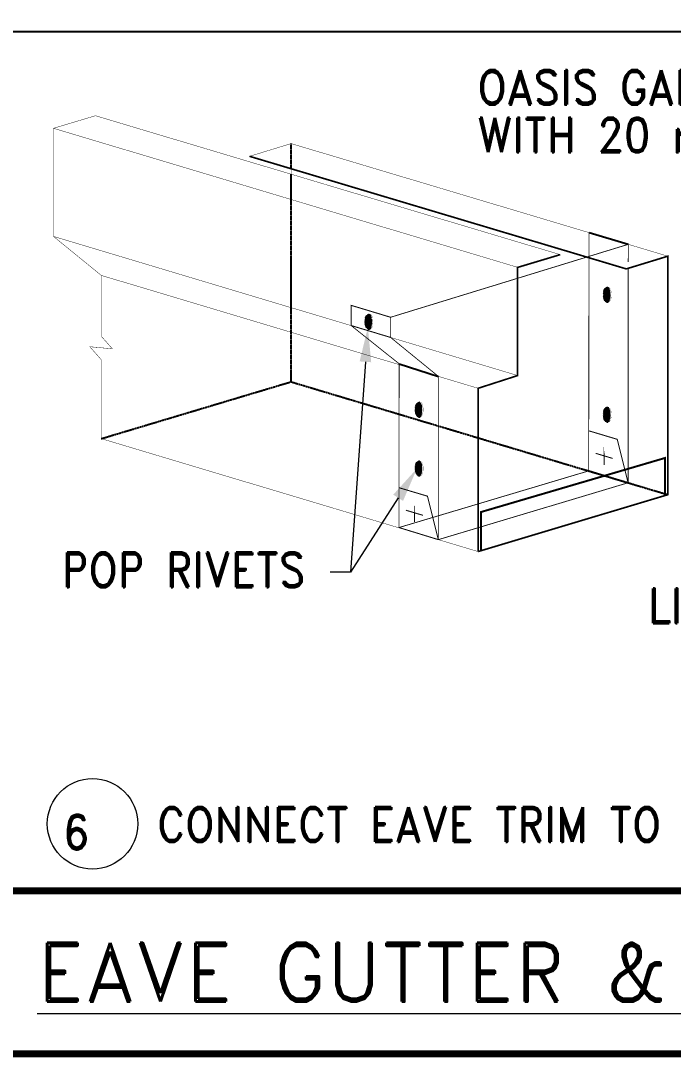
# Model space of a CAD drawing. Header units: millimetres. Extents: x 0 to 2669304, y -3314102 to 0.
# Drawn here: x 2474943 to 2484159, y -3187943 to -3173307 of the extents above; entities that cross this region are included whole.
import ezdxf

# ---------------------------------------------------------------- set-up
doc = ezdxf.new("R2010")
doc.units = ezdxf.units.MM
doc.header["$LTSCALE"] = 0.4
doc.header["$MEASUREMENT"] = 0
doc.linetypes.add('HIDDEN2', pattern=[0.1875, 0.125, -0.0625])
doc.linetypes.add('HIDDEN3', pattern=[0.125, 0.0625, -0.0625])
for name, color, linetype in [('COL', 4, 'Continuous'), ('M-Purlin', 213, 'Continuous'), ('TRIMS', 144, 'Continuous')]:
    doc.layers.add(name, color=color, linetype=linetype)
doc.layers.add('Dimensions', color=5, linetype='Continuous', lineweight=0)
doc.layers.add('TEXT', color=7, linetype='Continuous', lineweight=13)
doc.styles.add('ROMAND', font='romand.shx')

msp = doc.modelspace()

# ---------------------------------------------------------------- linework, layer by layer
at = {"color": 0}
for p, q in [((2483195.2794, -3177204.7774), (2483179.4255, -3177177.3177)), ((2483179.4796, -3177178.5479), (2483196.7687, -3177178.5479)), ((2483179.526, -3177179.604), (2483195.4431, -3177152.0349)), ((2483179.5801, -3177172.4025), (2483196.7142, -3177172.4025)), ((2483179.7498, -3177184.6933), (2483196.6742, -3177184.6933)), ((2483179.8267, -3177166.7926), (2483193.9609, -3177142.3113)), ((2483179.8502, -3177166.2571), (2483196.5106, -3177166.2571)), ((2483196.2374, -3177194.146), (2483179.8704, -3177165.7975)), ((2483193.7199, -3177214.367), (2483180.0104, -3177190.6214)), ((2483180.0199, -3177190.8387), (2483196.4305, -3177190.8387)), ((2483180.0281, -3177191.0252), (2483196.3297, -3177162.7899)), ((2483180.1203, -3177160.1118), (2483196.1574, -3177160.1118)), ((2483196.7213, -3177182.6933), (2483180.3725, -3177154.3763)), ((2483180.3905, -3177153.9664), (2483195.65, -3177153.9664)), ((2483180.4115, -3177153.4889), (2483191.8255, -3177133.7192)), ((2483180.5302, -3177202.4464), (2483196.7477, -3177174.3568)), ((2483180.6606, -3177147.821), (2483194.8916, -3177147.821)), ((2483196.6613, -3177170.2986), (2483181.0202, -3177143.2075)), ((2483181.2497, -3177141.6756), (2483193.8381, -3177141.6756)), ((2483181.4794, -3177213.093), (2483196.604, -3177186.8965)), ((2483181.64, -3177139.0702), (2483188.8824, -3177126.526)), ((2483182.1704, -3177135.5302), (2483192.3888, -3177135.5302)), ((2483195.8951, -3177156.6807), (2483182.4822, -3177133.4489)), ((2483183.091, -3177129.3848), (2483190.1934, -3177129.3848)), ((2483184.1131, -3177123.9829), (2483183.9441, -3177123.6902)), ((2483184.0116, -3177123.2395), (2483257.5322, -3177123.2395)), ((2483184.1264, -3177122.4728), (2483203.954, -3177088.1305)), ((2483185.9145, -3177117.0941), (2483255.938, -3177117.0941)), ((2483256.7489, -3177237.501), (2483186.4169, -3177115.6825)), ((2483187.2669, -3177239.9411), (2483256.6594, -3177119.7498)), ((2483188.1017, -3177110.9487), (2483254.0752, -3177110.9487)), ((2483258.8266, -3177228.809), (2483189.1231, -3177108.0789)), ((2483189.9731, -3177247.5446), (2483258.6934, -3177128.5175)), ((2483190.2889, -3177104.8033), (2483251.9336, -3177104.8033)), ((2483192.3272, -3177101.3379), (2483192.0572, -3177100.8703)), ((2483193.8858, -3177098.6579), (2483249.4116, -3177098.6579)), ((2483199.4365, -3177101.3608), (2483196.2877, -3177095.9069)), ((2483197.7461, -3177258.6629), (2483261.6445, -3177147.9876)), ((2483199.464, -3177092.5125), (2483246.2511, -3177092.5125)), ((2483262.7299, -3177198.6974), (2483200.7006, -3177091.2596)), ((2483201.4323, -3177104.7889), (2483217.1857, -3177077.5032)), ((2483261.7792, -3177209.3416), (2483201.459, -3177104.8638)), ((2483202.2181, -3177263.2079), (2483262.6369, -3177158.5596)), ((2483204.1385, -3177112.3925), (2483226.6503, -3177073.4009)), ((2483263.2908, -3177187.3781), (2483205.2876, -3177086.9136)), ((2483205.8997, -3177086.3671), (2483242.3476, -3177086.3671)), ((2483206.8447, -3177119.996), (2483232.4843, -3177075.5868)), ((2483206.8618, -3177267.4555), (2483263.2474, -3177169.7929)), ((2483207.8947, -3177228.7942), (2483260.3275, -3177137.9779)), ((2483208.6116, -3177129.2264), (2483237.1634, -3177079.7731)), ((2483208.6354, -3177129.3848), (2483258.8662, -3177129.3848)), ((2483260.4979, -3177219.4129), (2483208.6757, -3177129.6544)), ((2483209.556, -3177135.5302), (2483259.949, -3177135.5302)), ((2483263.3797, -3177175.2413), (2483210.0421, -3177082.8579)), ((2483210.0735, -3177138.985), (2483241.2958, -3177084.9064)), ((2483210.4766, -3177141.6756), (2483260.8571, -3177141.6756)), ((2483211.0657, -3177147.821), (2483261.6256, -3177147.821)), ((2483211.1366, -3177149.4345), (2483245.1129, -3177090.5858)), ((2483211.3358, -3177153.9664), (2483262.2557, -3177153.9664)), ((2483211.606, -3177160.1118), (2483262.7484, -3177160.1118)), ((2483211.6387, -3177160.8556), (2483248.5708, -3177096.8872)), ((2483211.6713, -3177271.416), (2483263.3972, -3177181.8242)), ((2483211.7064, -3177190.8387), (2483263.1683, -3177190.8387)), ((2483211.8761, -3177166.2571), (2483263.1043, -3177166.2571)), ((2483211.969, -3177184.865), (2483254.2795, -3177111.5811)), ((2483211.9766, -3177184.6933), (2483263.356, -3177184.6933)), ((2483251.6024, -3177253.1687), (2483211.983, -3177184.5459)), ((2483212.1407, -3177172.2768), (2483251.6039, -3177103.9245)), ((2483212.1463, -3177172.4025), (2483263.3241, -3177172.4025)), ((2483254.3321, -3177245.6059), (2483212.1527, -3177172.549)), ((2483212.2467, -3177178.5479), (2483263.4079, -3177178.5479)), ((2483213.4212, -3177080.2218), (2483237.5539, -3177080.2218)), ((2483262.8772, -3177162.0803), (2483214.9594, -3177079.0842)), ((2483261.5972, -3177147.5725), (2483220.0363, -3177075.5868)), ((2483222.4139, -3177074.0764), (2483229.2874, -3177074.0764)), ((2483259.1977, -3177131.1257), (2483225.8002, -3177073.2795)), ((2483253.2926, -3177108.6069), (2483235.7331, -3177078.193)), ((2483180.2901, -3177196.9841), (2483196.0371, -3177196.9841)), ((2483180.5602, -3177203.1295), (2483195.4751, -3177203.1295)), ((2483191.472, -3177222.7644), (2483180.5952, -3177203.9251)), ((2483180.9075, -3177209.2748), (2483194.638, -3177209.2748)), ((2483181.8281, -3177215.4202), (2483193.5041, -3177215.4202)), ((2483188.4378, -3177229.7998), (2483182.421, -3177219.3784)), ((2483182.7487, -3177221.5656), (2483191.8785, -3177221.5656)), ((2483182.9413, -3177222.8516), (2483195.7244, -3177200.7107)), ((2483183.6693, -3177227.711), (2483189.4608, -3177227.711)), ((2483184.5607, -3177232.3375), (2483192.9693, -3177217.7734)), ((2483185.1013, -3177233.8564), (2483257.6835, -3177233.8564)), ((2483187.2885, -3177240.0018), (2483256.0535, -3177240.0018)), ((2483198.4186, -3177259.3778), (2483187.3795, -3177240.2575)), ((2483189.4757, -3177246.1472), (2483254.1537, -3177246.1472)), ((2483192.2061, -3177252.2925), (2483192.9744, -3177252.2925)), ((2483193.4534, -3177253.8073), (2483193.9751, -3177252.9037)), ((2483197.5366, -3177258.4379), (2483249.2129, -3177258.4379)), ((2483198.7519, -3177252.2925), (2483251.955, -3177252.2925)), ((2483213.0986, -3177272.5135), (2483200.5823, -3177250.8346)), ((2483224.6699, -3177280.2648), (2483203.2885, -3177243.2311)), ((2483203.669, -3177264.5833), (2483245.7927, -3177264.5833)), ((2483231.4446, -3177279.7081), (2483205.9946, -3177235.6275)), ((2483208.057, -3177227.711), (2483259.0523, -3177227.711)), ((2483236.6757, -3177276.478), (2483208.1524, -3177227.0741)), ((2483208.9776, -3177221.5656), (2483260.1666, -3177221.5656)), ((2483240.9375, -3177271.5688), (2483209.6143, -3177217.3155)), ((2483209.8982, -3177215.4202), (2483261.0507, -3177215.4202)), ((2483210.7996, -3177270.7287), (2483241.583, -3177270.7287)), ((2483210.8189, -3177209.2748), (2483261.7865, -3177209.2748)), ((2483244.8556, -3177266.0644), (2483210.9789, -3177207.3882)), ((2483211.1661, -3177203.1295), (2483262.3841, -3177203.1295)), ((2483211.4363, -3177196.9841), (2483262.8445, -3177196.9841)), ((2483248.43, -3177259.9647), (2483211.481, -3177195.9671)), ((2483216.6424, -3177275.0966), (2483262.9724, -3177194.8508)), ((2483219.2486, -3177276.8741), (2483236.2269, -3177276.8741)), ((2483221.7722, -3177278.5023), (2483261.797, -3177209.1773)), ((2483227.6202, -3177280.6641), (2483259.4884, -3177225.4667)), ((2483237.7666, -3177275.3808), (2483253.4538, -3177248.2097)), ((2479816.5213, -3177503.6175), (2479836.3488, -3177469.2752)), ((2479824.722, -3177482.4826), (2479824.4521, -3177482.015)), ((2479826.2806, -3177479.8026), (2479881.8064, -3177479.8026)), ((2479831.8313, -3177482.5054), (2479828.6825, -3177477.0516)), ((2479831.8588, -3177473.6572), (2479878.6459, -3177473.6572)), ((2479895.1247, -3177579.8421), (2479833.0954, -3177472.4042)), ((2479833.8271, -3177485.9336), (2479849.5806, -3177458.6479)), ((2479836.5333, -3177493.5372), (2479859.0451, -3177454.5456)), ((2479895.6856, -3177568.5228), (2479837.6824, -3177468.0583)), ((2479838.2945, -3177467.5118), (2479874.7424, -3177467.5118)), ((2479839.2395, -3177501.1407), (2479864.8792, -3177456.7315)), ((2479841.0064, -3177510.371), (2479869.5583, -3177460.9178)), ((2479895.7745, -3177556.386), (2479842.4369, -3177464.0026)), ((2479842.4683, -3177520.1297), (2479873.6906, -3177466.0511)), ((2479843.5314, -3177530.5791), (2479877.5077, -3177471.7305)), ((2479844.0335, -3177542.0003), (2479880.9657, -3177478.0319)), ((2479844.5356, -3177553.4215), (2479883.9988, -3177485.0692)), ((2479845.816, -3177461.3664), (2479869.9487, -3177461.3664)), ((2479895.2721, -3177543.225), (2479847.3542, -3177460.2289)), ((2479893.992, -3177528.7172), (2479852.4311, -3177456.7315)), ((2479854.8087, -3177455.2211), (2479861.6822, -3177455.2211)), ((2479891.5926, -3177512.2704), (2479858.1951, -3177454.4242)), ((2479885.6874, -3177489.7516), (2479868.128, -3177459.3377)), ((2479827.6742, -3177585.9221), (2479811.8204, -3177558.4624)), ((2479811.8745, -3177559.6926), (2479829.1635, -3177559.6926)), ((2479811.9209, -3177560.7487), (2479827.8379, -3177533.1796)), ((2479811.9749, -3177553.5472), (2479829.109, -3177553.5472)), ((2479812.1446, -3177565.838), (2479829.069, -3177565.838)), ((2479812.2215, -3177547.9372), (2479826.3558, -3177523.456)), ((2479812.245, -3177547.4018), (2479828.9054, -3177547.4018)), ((2479828.6322, -3177575.2907), (2479812.2652, -3177546.9422)), ((2479826.1147, -3177595.5117), (2479812.4052, -3177571.7661)), ((2479812.4147, -3177571.9834), (2479828.8253, -3177571.9834)), ((2479812.4229, -3177572.1699), (2479828.7246, -3177543.9346)), ((2479812.5152, -3177541.2565), (2479828.5523, -3177541.2565)), ((2479812.6849, -3177578.1288), (2479828.432, -3177578.1288)), ((2479829.1161, -3177563.838), (2479812.7673, -3177535.521)), ((2479812.7853, -3177535.1111), (2479828.0449, -3177535.1111)), ((2479812.8063, -3177534.6336), (2479824.2204, -3177514.8638)), ((2479812.925, -3177583.5911), (2479829.1425, -3177555.5015)), ((2479812.955, -3177584.2741), (2479827.8699, -3177584.2741)), ((2479823.8669, -3177603.9091), (2479812.99, -3177585.0698)), ((2479813.0555, -3177528.9657), (2479827.2864, -3177528.9657)), ((2479813.3023, -3177590.4195), (2479827.0329, -3177590.4195)), ((2479829.0561, -3177551.4433), (2479813.4151, -3177524.3522)), ((2479813.6446, -3177522.8203), (2479826.2329, -3177522.8203)), ((2479813.8743, -3177594.2377), (2479828.9988, -3177568.0412)), ((2479814.0349, -3177520.2148), (2479821.2773, -3177507.6706)), ((2479814.2229, -3177596.5649), (2479825.8989, -3177596.5649)), ((2479814.5652, -3177516.6749), (2479824.7836, -3177516.6749)), ((2479820.8327, -3177610.9445), (2479814.8159, -3177600.5231)), ((2479828.2899, -3177537.8254), (2479814.877, -3177514.5935)), ((2479815.1435, -3177602.7103), (2479824.2733, -3177602.7103)), ((2479815.3362, -3177603.9963), (2479828.1193, -3177581.8554)), ((2479815.4858, -3177510.5295), (2479822.5882, -3177510.5295)), ((2479816.0641, -3177608.8557), (2479821.8556, -3177608.8557)), ((2479816.5079, -3177505.1276), (2479816.3389, -3177504.8349)), ((2479816.4064, -3177504.3841), (2479889.927, -3177504.3841)), ((2479816.9556, -3177613.4822), (2479825.3642, -3177598.9181)), ((2479817.4961, -3177615.0011), (2479890.0784, -3177615.0011)), ((2479818.3093, -3177498.2388), (2479888.3328, -3177498.2388)), ((2479889.1437, -3177618.6457), (2479818.8117, -3177496.8272)), ((2479819.6617, -3177621.0858), (2479889.0542, -3177500.8945)), ((2479819.6833, -3177621.1465), (2479888.4483, -3177621.1465)), ((2479830.8134, -3177640.5225), (2479819.7744, -3177621.4022)), ((2479820.4965, -3177492.0934), (2479886.47, -3177492.0934)), ((2479891.2214, -3177609.9537), (2479821.5179, -3177489.2236)), ((2479821.8705, -3177627.2918), (2479886.5485, -3177627.2918)), ((2479822.3679, -3177628.6893), (2479891.0883, -3177509.6622)), ((2479822.6837, -3177485.948), (2479884.3285, -3177485.948)), ((2479830.1409, -3177639.8076), (2479894.0393, -3177529.1323)), ((2479894.174, -3177590.4862), (2479833.8538, -3177486.0085)), ((2479834.613, -3177644.3526), (2479895.0317, -3177539.7042)), ((2479857.0647, -3177661.4095), (2479835.6833, -3177624.3758)), ((2479863.8394, -3177660.8528), (2479838.3895, -3177616.7722)), ((2479839.2567, -3177648.6002), (2479895.6422, -3177550.9376)), ((2479840.2896, -3177609.9388), (2479892.7223, -3177519.1226)), ((2479840.4518, -3177608.8557), (2479891.4471, -3177608.8557)), ((2479869.0706, -3177657.6227), (2479840.5472, -3177608.2188)), ((2479841.0302, -3177510.5295), (2479891.261, -3177510.5295)), ((2479892.8927, -3177600.5576), (2479841.0706, -3177510.7991)), ((2479841.3725, -3177602.7103), (2479892.5615, -3177602.7103)), ((2479841.9508, -3177516.6749), (2479892.3439, -3177516.6749)), ((2479873.3323, -3177652.7135), (2479842.0092, -3177598.4602)), ((2479842.2931, -3177596.5649), (2479893.4455, -3177596.5649)), ((2479842.8714, -3177522.8203), (2479893.2519, -3177522.8203)), ((2479843.2137, -3177590.4195), (2479894.1813, -3177590.4195)), ((2479877.2504, -3177647.2091), (2479843.3737, -3177588.5329)), ((2479843.4605, -3177528.9657), (2479894.0204, -3177528.9657)), ((2479843.561, -3177584.2741), (2479894.7789, -3177584.2741)), ((2479843.7307, -3177535.1111), (2479894.6505, -3177535.1111)), ((2479843.8311, -3177578.1288), (2479895.2393, -3177578.1288)), ((2479880.8248, -3177641.1094), (2479843.8758, -3177577.1117)), ((2479844.0008, -3177541.2565), (2479895.1432, -3177541.2565)), ((2479844.0662, -3177652.5607), (2479895.792, -3177562.9689)), ((2479844.1012, -3177571.9834), (2479895.5632, -3177571.9834)), ((2479844.2709, -3177547.4018), (2479895.4991, -3177547.4018)), ((2479844.3638, -3177566.0097), (2479886.6744, -3177492.7257)), ((2479844.3714, -3177565.838), (2479895.7509, -3177565.838)), ((2479883.9972, -3177634.3133), (2479844.3779, -3177565.6906)), ((2479844.5411, -3177553.5472), (2479895.7189, -3177553.5472)), ((2479886.7269, -3177626.7506), (2479844.5475, -3177553.6937)), ((2479844.6415, -3177559.6926), (2479895.8028, -3177559.6926)), ((2479849.0372, -3177656.2413), (2479895.3672, -3177575.9954)), ((2479854.167, -3177659.647), (2479894.1919, -3177590.322)), ((2479860.015, -3177661.8088), (2479891.8832, -3177606.6114)), ((2479870.1614, -3177656.5255), (2479885.8486, -3177629.3544)), ((2479824.6009, -3177633.4372), (2479825.3692, -3177633.4372)), ((2479825.8482, -3177634.952), (2479826.3699, -3177634.0483)), ((2479829.9315, -3177639.5826), (2479881.6077, -3177639.5826)), ((2479831.1467, -3177633.4372), (2479884.3499, -3177633.4372)), ((2479845.4934, -3177653.6582), (2479832.9771, -3177631.9793)), ((2479836.0638, -3177645.728), (2479878.1875, -3177645.728)), ((2479843.1944, -3177651.8734), (2479873.9778, -3177651.8734)), ((2479851.6434, -3177658.0188), (2479868.6217, -3177658.0188)), ((2480537.2312, -3178826.9664), (2480521.3773, -3178799.5067)), ((2480521.4314, -3178800.7369), (2480538.7205, -3178800.7369)), ((2480521.4778, -3178801.793), (2480537.3949, -3178774.2238)), ((2480521.5318, -3178794.5915), (2480538.666, -3178794.5915)), ((2480521.7785, -3178788.9815), (2480535.9127, -3178764.5003)), ((2480521.802, -3178788.4461), (2480538.4623, -3178788.4461)), ((2480538.1892, -3178816.335), (2480521.8222, -3178787.9865)), ((2480521.9799, -3178813.2142), (2480538.2815, -3178784.9789)), ((2480522.0721, -3178782.3007), (2480538.1092, -3178782.3007)), ((2480538.6731, -3178804.8823), (2480522.3243, -3178776.5653)), ((2480522.3423, -3178776.1554), (2480537.6018, -3178776.1554)), ((2480522.3633, -3178775.6778), (2480533.7773, -3178755.9081)), ((2480522.482, -3178824.6353), (2480538.6995, -3178796.5458)), ((2480522.6124, -3178770.01), (2480536.8434, -3178770.01)), ((2480538.6131, -3178792.4875), (2480522.972, -3178765.3965)), ((2480523.2015, -3178763.8646), (2480535.7899, -3178763.8646)), ((2480523.5918, -3178761.2591), (2480530.8342, -3178748.7149)), ((2480524.1221, -3178757.7192), (2480534.3406, -3178757.7192)), ((2480537.8468, -3178778.8697), (2480524.4339, -3178755.6378)), ((2480525.0428, -3178751.5738), (2480532.1452, -3178751.5738)), ((2480526.0648, -3178746.1719), (2480525.8959, -3178745.8792)), ((2480525.9634, -3178745.4284), (2480599.484, -3178745.4284)), ((2480526.0782, -3178744.6618), (2480545.9058, -3178710.3195)), ((2480527.8663, -3178739.283), (2480597.8898, -3178739.283)), ((2480598.7006, -3178859.69), (2480528.3687, -3178737.8714)), ((2480529.2187, -3178862.1301), (2480598.6111, -3178741.9388)), ((2480530.0535, -3178733.1377), (2480596.027, -3178733.1377)), ((2480600.7784, -3178850.9979), (2480531.0748, -3178730.2679)), ((2480531.9249, -3178869.7336), (2480600.6452, -3178750.7065)), ((2480532.2407, -3178726.9923), (2480593.8854, -3178726.9923)), ((2480534.279, -3178723.5269), (2480534.009, -3178723.0593)), ((2480535.8375, -3178720.8469), (2480591.3634, -3178720.8469)), ((2480541.3883, -3178723.5497), (2480538.2395, -3178718.0959)), ((2480539.6979, -3178880.8519), (2480603.5963, -3178770.1766)), ((2480541.4158, -3178714.7015), (2480588.2029, -3178714.7015)), ((2480604.6817, -3178820.8864), (2480542.6524, -3178713.4485)), ((2480543.3841, -3178726.9779), (2480559.1375, -3178699.6922)), ((2480603.731, -3178831.5305), (2480543.4107, -3178727.0528)), ((2480544.1699, -3178885.3969), (2480604.5887, -3178780.7485)), ((2480546.0903, -3178734.5814), (2480568.6021, -3178695.5898)), ((2480605.2425, -3178809.567), (2480547.2394, -3178709.1026)), ((2480547.8515, -3178708.5561), (2480584.2994, -3178708.5561)), ((2480548.7965, -3178742.185), (2480574.4361, -3178697.7758)), ((2480548.8136, -3178889.6445), (2480605.1991, -3178791.9819)), ((2480549.8465, -3178850.9831), (2480602.2793, -3178760.1669)), ((2480550.5634, -3178751.4153), (2480579.1152, -3178701.9621)), ((2480550.5871, -3178751.5738), (2480600.818, -3178751.5738)), ((2480602.4496, -3178841.6019), (2480550.6275, -3178751.8434)), ((2480551.5078, -3178757.7192), (2480601.9008, -3178757.7192)), ((2480605.3315, -3178797.4303), (2480551.9939, -3178705.0469)), ((2480552.0253, -3178761.174), (2480583.2476, -3178707.0954)), ((2480552.4284, -3178763.8646), (2480602.8089, -3178763.8646)), ((2480553.0175, -3178770.01), (2480603.5774, -3178770.01)), ((2480553.0884, -3178771.6234), (2480587.0647, -3178712.7748)), ((2480553.2876, -3178776.1554), (2480604.2075, -3178776.1554)), ((2480553.5578, -3178782.3007), (2480604.7002, -3178782.3007)), ((2480553.5905, -3178783.0446), (2480590.5226, -3178719.0762)), ((2480553.8279, -3178788.4461), (2480605.0561, -3178788.4461)), ((2480553.9208, -3178807.054), (2480596.2313, -3178733.77)), ((2480554.0925, -3178794.4658), (2480593.5557, -3178726.1135)), ((2480554.098, -3178794.5915), (2480605.2758, -3178794.5915)), ((2480596.2839, -3178867.7948), (2480554.1045, -3178794.738)), ((2480554.1985, -3178800.7369), (2480605.3597, -3178800.7369)), ((2480555.373, -3178702.4107), (2480579.5057, -3178702.4107)), ((2480604.829, -3178784.2693), (2480556.9112, -3178701.2732)), ((2480603.549, -3178769.7614), (2480561.988, -3178697.7757)), ((2480564.3656, -3178696.2653), (2480571.2392, -3178696.2653)), ((2480601.1495, -3178753.3147), (2480567.752, -3178695.4685)), ((2480595.2444, -3178730.7959), (2480577.6849, -3178700.382)), ((2483184.1264, -3178814.7769), (2483203.954, -3178780.4346)), ((2483258.8266, -3178921.113), (2483189.1231, -3178800.383)), ((2483190.2889, -3178797.1073), (2483251.9336, -3178797.1073)), ((2483192.3272, -3178793.642), (2483192.0572, -3178793.1744)), ((2483193.8858, -3178790.962), (2483249.4116, -3178790.962)), ((2483199.4365, -3178793.6648), (2483196.2877, -3178788.211)), ((2483199.464, -3178784.8166), (2483246.2511, -3178784.8166)), ((2483262.7299, -3178891.0015), (2483200.7006, -3178783.5636)), ((2483201.4323, -3178797.093), (2483217.1857, -3178769.8073)), ((2483261.7792, -3178901.6456), (2483201.459, -3178797.1679)), ((2483204.1385, -3178804.6965), (2483226.6503, -3178765.7049)), ((2483263.2908, -3178879.6821), (2483205.2876, -3178779.2177)), ((2483205.8997, -3178778.6712), (2483242.3476, -3178778.6712)), ((2483206.8447, -3178812.3001), (2483232.4843, -3178767.8908)), ((2483208.6116, -3178821.5304), (2483237.1634, -3178772.0772)), ((2483263.3797, -3178867.5454), (2483210.0421, -3178775.162)), ((2483210.0735, -3178831.2891), (2483241.2958, -3178777.2105)), ((2483211.1366, -3178841.7385), (2483245.1129, -3178782.8899)), ((2483211.6387, -3178853.1597), (2483248.5708, -3178789.1913)), ((2483212.1407, -3178864.5809), (2483251.6039, -3178796.2286)), ((2483213.4212, -3178772.5258), (2483237.5539, -3178772.5258)), ((2483262.8772, -3178854.3844), (2483214.9594, -3178771.3882)), ((2483261.5972, -3178839.8765), (2483220.0363, -3178767.8908)), ((2483222.4139, -3178766.3804), (2483229.2874, -3178766.3804)), ((2483259.1977, -3178823.4297), (2483225.8002, -3178765.5836)), ((2483253.2926, -3178800.911), (2483235.7331, -3178770.4971)), ((2480521.7016, -3178806.8823), (2480538.626, -3178806.8823)), ((2480535.6716, -3178836.5559), (2480521.9621, -3178812.8104)), ((2480521.9717, -3178813.0277), (2480538.3823, -3178813.0277)), ((2480522.2418, -3178819.173), (2480537.9889, -3178819.173)), ((2480522.512, -3178825.3184), (2480537.4269, -3178825.3184)), ((2480533.4238, -3178844.9534), (2480522.547, -3178826.1141)), ((2480522.8592, -3178831.4638), (2480536.5898, -3178831.4638)), ((2480523.4312, -3178835.2819), (2480538.5558, -3178809.0855)), ((2480523.7799, -3178837.6092), (2480535.4559, -3178837.6092)), ((2480530.3896, -3178851.9888), (2480524.3728, -3178841.5674)), ((2480524.7005, -3178843.7546), (2480533.8303, -3178843.7546)), ((2480524.8931, -3178845.0406), (2480537.6762, -3178822.8996)), ((2480525.6211, -3178849.9), (2480531.4126, -3178849.9)), ((2480526.5125, -3178854.5265), (2480534.9211, -3178839.9624)), ((2480527.0531, -3178856.0454), (2480599.6353, -3178856.0454)), ((2480529.2403, -3178862.1907), (2480598.0053, -3178862.1907)), ((2480540.3704, -3178881.5668), (2480529.3313, -3178862.4465)), ((2480531.4275, -3178868.3361), (2480596.1055, -3178868.3361)), ((2480534.1579, -3178874.4815), (2480534.9262, -3178874.4815)), ((2480535.4052, -3178875.9962), (2480535.9269, -3178875.0926)), ((2480539.4884, -3178880.6269), (2480591.1646, -3178880.6269)), ((2480540.7037, -3178874.4815), (2480593.9068, -3178874.4815)), ((2480555.0504, -3178894.7025), (2480542.5341, -3178873.0236)), ((2480566.6217, -3178902.4538), (2480545.2403, -3178865.42)), ((2480545.6208, -3178886.7723), (2480587.7445, -3178886.7723)), ((2480573.3964, -3178901.8971), (2480547.9464, -3178857.8165)), ((2480550.0088, -3178849.9), (2480601.0041, -3178849.9)), ((2480578.6275, -3178898.667), (2480550.1042, -3178849.2631)), ((2480550.9294, -3178843.7546), (2480602.1184, -3178843.7546)), ((2480582.8893, -3178893.7578), (2480551.5661, -3178839.5044)), ((2480551.85, -3178837.6092), (2480603.0024, -3178837.6092)), ((2480552.7514, -3178892.9177), (2480583.5347, -3178892.9177)), ((2480552.7707, -3178831.4638), (2480603.7383, -3178831.4638)), ((2480586.8074, -3178888.2534), (2480552.9307, -3178829.5772)), ((2480553.1179, -3178825.3184), (2480604.3359, -3178825.3184)), ((2480553.3881, -3178819.173), (2480604.7963, -3178819.173)), ((2480590.3818, -3178882.1537), (2480553.4328, -3178818.156)), ((2480553.6231, -3178893.6049), (2480605.3489, -3178804.0132)), ((2480553.6582, -3178813.0277), (2480605.1201, -3178813.0277)), ((2480553.9283, -3178806.8823), (2480605.3078, -3178806.8823)), ((2480593.5542, -3178875.3576), (2480553.9348, -3178806.7349)), ((2480558.5942, -3178897.2856), (2480604.9242, -3178817.0397)), ((2480561.2003, -3178899.0631), (2480578.1787, -3178899.0631)), ((2480563.724, -3178900.6913), (2480603.7488, -3178831.3663)), ((2480569.5719, -3178902.8531), (2480601.4402, -3178847.6557)), ((2480579.7183, -3178897.5698), (2480595.4056, -3178870.3987)), ((2483195.2794, -3178897.0815), (2483179.4255, -3178869.6218)), ((2483179.4796, -3178870.852), (2483196.7687, -3178870.852)), ((2483179.526, -3178871.9081), (2483195.4431, -3178844.3389)), ((2483179.5801, -3178864.7066), (2483196.7142, -3178864.7066)), ((2483179.7498, -3178876.9974), (2483196.6742, -3178876.9974)), ((2483179.8267, -3178859.0966), (2483193.9609, -3178834.6154)), ((2483179.8502, -3178858.5612), (2483196.5106, -3178858.5612)), ((2483196.2374, -3178886.45), (2483179.8704, -3178858.1015)), ((2483193.7199, -3178906.671), (2483180.0104, -3178882.9255)), ((2483180.0199, -3178883.1427), (2483196.4305, -3178883.1427)), ((2483180.0281, -3178883.3292), (2483196.3297, -3178855.094)), ((2483180.1203, -3178852.4158), (2483196.1574, -3178852.4158)), ((2483180.2901, -3178889.2881), (2483196.0371, -3178889.2881)), ((2483196.7213, -3178874.9974), (2483180.3725, -3178846.6804)), ((2483180.3905, -3178846.2704), (2483195.65, -3178846.2704)), ((2483180.4115, -3178845.7929), (2483191.8255, -3178826.0232)), ((2483180.5302, -3178894.7504), (2483196.7477, -3178866.6609)), ((2483180.5602, -3178895.4335), (2483195.4751, -3178895.4335)), ((2483191.472, -3178915.0685), (2483180.5952, -3178896.2292)), ((2483180.6606, -3178840.125), (2483194.8916, -3178840.125)), ((2483180.9075, -3178901.5789), (2483194.638, -3178901.5789)), ((2483196.6613, -3178862.6026), (2483181.0202, -3178835.5116)), ((2483181.2497, -3178833.9797), (2483193.8381, -3178833.9797)), ((2483181.4794, -3178905.397), (2483196.604, -3178879.2006)), ((2483181.64, -3178831.3742), (2483188.8824, -3178818.83)), ((2483181.8281, -3178907.7243), (2483193.5041, -3178907.7243)), ((2483182.1704, -3178827.8343), (2483192.3888, -3178827.8343)), ((2483188.4378, -3178922.1039), (2483182.421, -3178911.6824)), ((2483195.8951, -3178848.9847), (2483182.4822, -3178825.7529)), ((2483182.7487, -3178913.8697), (2483191.8785, -3178913.8697)), ((2483182.9413, -3178915.1557), (2483195.7244, -3178893.0147)), ((2483183.091, -3178821.6889), (2483190.1934, -3178821.6889)), ((2483183.6693, -3178920.015), (2483189.4608, -3178920.015)), ((2483184.1131, -3178816.287), (2483183.9441, -3178815.9942)), ((2483184.0116, -3178815.5435), (2483257.5322, -3178815.5435)), ((2483184.5607, -3178924.6416), (2483192.9693, -3178910.0775)), ((2483185.1013, -3178926.1604), (2483257.6835, -3178926.1604)), ((2483185.9145, -3178809.3981), (2483255.938, -3178809.3981)), ((2483256.7489, -3178929.8051), (2483186.4169, -3178807.9865)), ((2483187.2669, -3178932.2451), (2483256.6594, -3178812.0539)), ((2483187.2885, -3178932.3058), (2483256.0535, -3178932.3058)), ((2483198.4186, -3178951.6818), (2483187.3795, -3178932.5616)), ((2483188.1017, -3178803.2527), (2483254.0752, -3178803.2527)), ((2483189.4757, -3178938.4512), (2483254.1537, -3178938.4512)), ((2483189.9731, -3178939.8487), (2483258.6934, -3178820.8215)), ((2483192.2061, -3178944.5966), (2483192.9744, -3178944.5966)), ((2483193.4534, -3178946.1113), (2483193.9751, -3178945.2077)), ((2483197.7461, -3178950.967), (2483261.6445, -3178840.2917)), ((2483198.7519, -3178944.5966), (2483251.955, -3178944.5966)), ((2483213.0986, -3178964.8176), (2483200.5823, -3178943.1387)), ((2483202.2181, -3178955.5119), (2483262.6369, -3178850.8636)), ((2483224.6699, -3178972.5689), (2483203.2885, -3178935.5351)), ((2483231.4446, -3178972.0122), (2483205.9946, -3178927.9316)), ((2483206.8618, -3178959.7596), (2483263.2474, -3178862.097)), ((2483207.8947, -3178921.0982), (2483260.3275, -3178830.282)), ((2483208.057, -3178920.015), (2483259.0523, -3178920.015)), ((2483236.6757, -3178968.782), (2483208.1524, -3178919.3782)), ((2483208.6354, -3178821.6889), (2483258.8662, -3178821.6889)), ((2483260.4979, -3178911.717), (2483208.6757, -3178821.9584)), ((2483208.9776, -3178913.8697), (2483260.1666, -3178913.8697)), ((2483209.556, -3178827.8343), (2483259.949, -3178827.8343)), ((2483240.9375, -3178963.8729), (2483209.6143, -3178909.6195)), ((2483209.8982, -3178907.7243), (2483261.0507, -3178907.7243)), ((2483210.4766, -3178833.9797), (2483260.8571, -3178833.9797)), ((2483210.8189, -3178901.5789), (2483261.7865, -3178901.5789)), ((2483244.8556, -3178958.3685), (2483210.9789, -3178899.6923)), ((2483211.0657, -3178840.125), (2483261.6256, -3178840.125)), ((2483211.1661, -3178895.4335), (2483262.3841, -3178895.4335)), ((2483211.3358, -3178846.2704), (2483262.2557, -3178846.2704)), ((2483211.4363, -3178889.2881), (2483262.8445, -3178889.2881)), ((2483248.43, -3178952.2687), (2483211.481, -3178888.2711)), ((2483211.606, -3178852.4158), (2483262.7484, -3178852.4158)), ((2483211.6713, -3178963.72), (2483263.3972, -3178874.1283)), ((2483211.7064, -3178883.1427), (2483263.1683, -3178883.1427)), ((2483211.8761, -3178858.5612), (2483263.1043, -3178858.5612)), ((2483211.969, -3178877.1691), (2483254.2795, -3178803.8851)), ((2483211.9766, -3178876.9974), (2483263.356, -3178876.9974)), ((2483251.6024, -3178945.4727), (2483211.983, -3178876.8499)), ((2483212.1463, -3178864.7066), (2483263.3241, -3178864.7066)), ((2483254.3321, -3178937.9099), (2483212.1527, -3178864.853)), ((2483212.2467, -3178870.852), (2483263.4079, -3178870.852)), ((2483216.6424, -3178967.4007), (2483262.9724, -3178887.1548)), ((2483221.7722, -3178970.8064), (2483261.797, -3178901.4813)), ((2483227.6202, -3178972.9682), (2483259.4884, -3178917.7707)), ((2483237.7666, -3178967.6849), (2483253.4538, -3178940.5137)), ((2483197.5366, -3178950.742), (2483249.2129, -3178950.742)), ((2483203.669, -3178956.8874), (2483245.7927, -3178956.8874)), ((2483210.7996, -3178963.0327), (2483241.583, -3178963.0327)), ((2483219.2486, -3178969.1781), (2483236.2269, -3178969.1781)), ((2480543.3841, -3179555.8963), (2480559.1375, -3179528.6105)), ((2480546.0903, -3179563.4998), (2480568.6021, -3179524.5082)), ((2480548.7965, -3179571.1034), (2480574.4361, -3179526.6941)), ((2480550.5634, -3179580.3337), (2480579.1152, -3179530.8805)), ((2480605.3315, -3179626.3487), (2480551.9939, -3179533.9653)), ((2480555.373, -3179531.3291), (2480579.5057, -3179531.3291)), ((2480604.829, -3179613.1877), (2480556.9112, -3179530.1915)), ((2480603.549, -3179598.6798), (2480561.988, -3179526.6941)), ((2480564.3656, -3179525.1837), (2480571.2392, -3179525.1837)), ((2480601.1495, -3179582.233), (2480567.752, -3179524.3869)), ((2480595.2444, -3179559.7142), (2480577.6849, -3179529.3004)), ((2480537.2312, -3179655.8848), (2480521.3773, -3179628.4251)), ((2480521.4314, -3179629.6553), (2480538.7205, -3179629.6553)), ((2480521.4778, -3179630.7114), (2480537.3949, -3179603.1422)), ((2480521.5318, -3179623.5099), (2480538.666, -3179623.5099)), ((2480521.7016, -3179635.8006), (2480538.626, -3179635.8006)), ((2480521.7785, -3179617.8999), (2480535.9127, -3179593.4187)), ((2480521.802, -3179617.3645), (2480538.4623, -3179617.3645)), ((2480538.1892, -3179645.2533), (2480521.8222, -3179616.9048)), ((2480535.6716, -3179665.4743), (2480521.9621, -3179641.7288)), ((2480521.9717, -3179641.946), (2480538.3823, -3179641.946)), ((2480521.9799, -3179642.1325), (2480538.2815, -3179613.8973)), ((2480522.0721, -3179611.2191), (2480538.1092, -3179611.2191)), ((2480522.2418, -3179648.0914), (2480537.9889, -3179648.0914)), ((2480538.6731, -3179633.8007), (2480522.3243, -3179605.4837)), ((2480522.3423, -3179605.0737), (2480537.6018, -3179605.0737)), ((2480522.3633, -3179604.5962), (2480533.7773, -3179584.8265)), ((2480522.482, -3179653.5537), (2480538.6995, -3179625.4642)), ((2480522.512, -3179654.2368), (2480537.4269, -3179654.2368)), ((2480533.4238, -3179673.8718), (2480522.547, -3179655.0325)), ((2480522.6124, -3179598.9283), (2480536.8434, -3179598.9283)), ((2480522.8592, -3179660.3822), (2480536.5898, -3179660.3822)), ((2480538.6131, -3179621.4059), (2480522.972, -3179594.3149)), ((2480523.2015, -3179592.783), (2480535.7899, -3179592.783)), ((2480523.4312, -3179664.2003), (2480538.5558, -3179638.0038)), ((2480523.5918, -3179590.1775), (2480530.8342, -3179577.6333)), ((2480523.7799, -3179666.5276), (2480535.4559, -3179666.5276)), ((2480524.1221, -3179586.6376), (2480534.3406, -3179586.6376)), ((2480530.3896, -3179680.9071), (2480524.3728, -3179670.4857)), ((2480537.8468, -3179607.788), (2480524.4339, -3179584.5562)), ((2480524.7005, -3179672.673), (2480533.8303, -3179672.673)), ((2480524.8931, -3179673.959), (2480537.6762, -3179651.818)), ((2480525.0428, -3179580.4922), (2480532.1452, -3179580.4922)), ((2480525.6211, -3179678.8183), (2480531.4126, -3179678.8183)), ((2480526.0648, -3179575.0902), (2480525.8959, -3179574.7975)), ((2480525.9634, -3179574.3468), (2480599.484, -3179574.3468)), ((2480526.0782, -3179573.5802), (2480545.9058, -3179539.2379)), ((2480526.5125, -3179683.4449), (2480534.9211, -3179668.8808)), ((2480527.8663, -3179568.2014), (2480597.8898, -3179568.2014)), ((2480598.7006, -3179688.6084), (2480528.3687, -3179566.7898)), ((2480529.2187, -3179691.0484), (2480598.6111, -3179570.8572)), ((2480530.0535, -3179562.056), (2480596.027, -3179562.056)), ((2480600.7784, -3179679.9163), (2480531.0748, -3179559.1863)), ((2480531.9249, -3179698.652), (2480600.6452, -3179579.6248)), ((2480532.2407, -3179555.9106), (2480593.8854, -3179555.9106)), ((2480534.279, -3179552.4453), (2480534.009, -3179551.9777)), ((2480535.8375, -3179549.7653), (2480591.3634, -3179549.7653)), ((2480541.3883, -3179552.4681), (2480538.2395, -3179547.0143)), ((2480539.6979, -3179709.7703), (2480603.5963, -3179599.095)), ((2480541.4158, -3179543.6199), (2480588.2029, -3179543.6199)), ((2480604.6817, -3179649.8048), (2480542.6524, -3179542.3669)), ((2480603.731, -3179660.4489), (2480543.4107, -3179555.9711)), ((2480544.1699, -3179714.3152), (2480604.5887, -3179609.6669)), ((2480605.2425, -3179638.4854), (2480547.2394, -3179538.021)), ((2480547.8515, -3179537.4745), (2480584.2994, -3179537.4745)), ((2480548.8136, -3179718.5629), (2480605.1991, -3179620.9003)), ((2480549.8465, -3179679.9015), (2480602.2793, -3179589.0853)), ((2480550.0088, -3179678.8183), (2480601.0041, -3179678.8183)), ((2480578.6275, -3179727.5853), (2480550.1042, -3179678.1815)), ((2480550.5871, -3179580.4922), (2480600.818, -3179580.4922)), ((2480602.4496, -3179670.5203), (2480550.6275, -3179580.7617)), ((2480550.9294, -3179672.673), (2480602.1184, -3179672.673)), ((2480551.5078, -3179586.6376), (2480601.9008, -3179586.6376)), ((2480582.8893, -3179722.6762), (2480551.5661, -3179668.4228)), ((2480551.85, -3179666.5276), (2480603.0024, -3179666.5276)), ((2480552.0253, -3179590.0924), (2480583.2476, -3179536.0138)), ((2480552.4284, -3179592.783), (2480602.8089, -3179592.783)), ((2480552.7707, -3179660.3822), (2480603.7383, -3179660.3822)), ((2480586.8074, -3179717.1718), (2480552.9307, -3179658.4956)), ((2480553.0175, -3179598.9283), (2480603.5774, -3179598.9283)), ((2480553.0884, -3179600.5418), (2480587.0647, -3179541.6932)), ((2480553.1179, -3179654.2368), (2480604.3359, -3179654.2368)), ((2480553.2876, -3179605.0737), (2480604.2075, -3179605.0737)), ((2480553.3881, -3179648.0914), (2480604.7963, -3179648.0914)), ((2480590.3818, -3179711.072), (2480553.4328, -3179647.0744)), ((2480553.5578, -3179611.2191), (2480604.7002, -3179611.2191)), ((2480553.5905, -3179611.963), (2480590.5226, -3179547.9946)), ((2480553.6231, -3179722.5233), (2480605.3489, -3179632.9316)), ((2480553.6582, -3179641.946), (2480605.1201, -3179641.946)), ((2480553.8279, -3179617.3645), (2480605.0561, -3179617.3645)), ((2480553.9208, -3179635.9724), (2480596.2313, -3179562.6884)), ((2480553.9283, -3179635.8006), (2480605.3078, -3179635.8006)), ((2480593.5542, -3179704.276), (2480553.9348, -3179635.6532)), ((2480554.0925, -3179623.3842), (2480593.5557, -3179555.0319)), ((2480554.098, -3179623.5099), (2480605.2758, -3179623.5099)), ((2480596.2839, -3179696.7132), (2480554.1045, -3179623.6563)), ((2480554.1985, -3179629.6553), (2480605.3597, -3179629.6553)), ((2480558.5942, -3179726.204), (2480604.9242, -3179645.9581)), ((2480563.724, -3179729.6097), (2480603.7488, -3179660.2846)), ((2480569.5719, -3179731.7715), (2480601.4402, -3179676.574)), ((2480527.0531, -3179684.9637), (2480599.6353, -3179684.9637)), ((2480529.2403, -3179691.1091), (2480598.0053, -3179691.1091)), ((2480540.3704, -3179710.4851), (2480529.3313, -3179691.3649)), ((2480531.4275, -3179697.2545), (2480596.1055, -3179697.2545)), ((2480534.1579, -3179703.3999), (2480534.9262, -3179703.3999)), ((2480535.4052, -3179704.9146), (2480535.9269, -3179704.011)), ((2480539.4884, -3179709.5453), (2480591.1646, -3179709.5453)), ((2480540.7037, -3179703.3999), (2480593.9068, -3179703.3999)), ((2480555.0504, -3179723.6209), (2480542.5341, -3179701.942)), ((2480566.6217, -3179731.3722), (2480545.2403, -3179694.3384)), ((2480545.6208, -3179715.6907), (2480587.7445, -3179715.6907)), ((2480573.3964, -3179730.8155), (2480547.9464, -3179686.7349)), ((2480552.7514, -3179721.836), (2480583.5347, -3179721.836)), ((2480561.2003, -3179727.9814), (2480578.1787, -3179727.9814)), ((2480579.7183, -3179726.4882), (2480595.4056, -3179699.317))]:
    msp.add_line(p, q, dxfattribs=at)
for points, const_width in [([(2483195.8632, -3177254.0567), (2483200.4276, -3177251.2692), (2483207.5081, -3177231.3753), (2483210.928, -3177208.5463), (2483212.3316, -3177176.6176), (2483210.928, -3177144.6889), (2483207.5081, -3177121.86), (2483200.4276, -3177101.966), (2483195.8632, -3177099.1786), (2483191.2987, -3177101.966), (2483184.2183, -3177121.86), (2483180.7983, -3177144.6889), (2483179.3948, -3177176.6176), (2483180.7983, -3177208.5463), (2483184.2183, -3177231.3753), (2483191.2987, -3177251.2692)], 2.4582), ([(2479828.258, -3177635.2013), (2479832.8224, -3177632.4139), (2479839.9029, -3177612.52), (2479843.3228, -3177589.691), (2479844.7264, -3177557.7623), (2479843.3228, -3177525.8336), (2479839.9029, -3177503.0046), (2479832.8224, -3177483.1107), (2479828.258, -3177480.3233), (2479823.6935, -3177483.1107), (2479816.6131, -3177503.0046), (2479813.1931, -3177525.8336), (2479811.7896, -3177557.7623), (2479813.1931, -3177589.691), (2479816.6131, -3177612.52), (2479823.6935, -3177632.4139)], 2.4582), ([(2480537.8149, -3178876.2456), (2480542.3794, -3178873.4582), (2480549.4599, -3178853.5643), (2480552.8798, -3178830.7353), (2480554.2833, -3178798.8066), (2480552.8798, -3178766.8779), (2480549.4599, -3178744.0489), (2480542.3794, -3178724.155), (2480537.8149, -3178721.3676), (2480533.2505, -3178724.155), (2480526.17, -3178744.0489), (2480522.7501, -3178766.8779), (2480521.3466, -3178798.8066), (2480522.7501, -3178830.7353), (2480526.17, -3178853.5643), (2480533.2505, -3178873.4582)], 2.4582), ([(2483195.8632, -3178946.3607), (2483200.4276, -3178943.5733), (2483207.5081, -3178923.6793), (2483210.928, -3178900.8504), (2483212.3316, -3178868.9217), (2483210.928, -3178836.993), (2483207.5081, -3178814.164), (2483200.4276, -3178794.2701), (2483195.8632, -3178791.4826), (2483191.2987, -3178794.2701), (2483184.2183, -3178814.164), (2483180.7983, -3178836.993), (2483179.3948, -3178868.9217), (2483180.7983, -3178900.8504), (2483184.2183, -3178923.6793), (2483191.2987, -3178943.5733)], 2.4582), ([(2483184.7092, -3179311.1226), (2483184.7092, -3179581.8748)], 13.9351), ([(2480537.8149, -3179705.164), (2480542.3794, -3179702.3766), (2480549.4599, -3179682.4826), (2480552.8798, -3179659.6537), (2480554.2833, -3179627.725), (2480552.8798, -3179595.7963), (2480549.4599, -3179572.9673), (2480542.3794, -3179553.0734), (2480537.8149, -3179550.2859), (2480533.2505, -3179553.0734), (2480526.17, -3179572.9673), (2480522.7501, -3179595.7963), (2480521.3466, -3179627.725), (2480522.7501, -3179659.6537), (2480526.17, -3179682.4826), (2480533.2505, -3179702.3766)], 2.4582), ([(2480504.2488, -3180114.2995), (2480504.2488, -3180385.0516)], 13.9351)]:
    msp.add_lwpolyline(points, close=True, dxfattribs=dict(const_width=const_width))
at = {"const_width": 2.4582}
for points in [[(2483185.2985, -3177231.6656, 0.2811977004), (2483188.478, -3177229.7239, 0.0662916968), (2483193.4101, -3177215.8662, 0.030429397), (2483195.7923, -3177199.964, 0.0219687763), (2483196.77, -3177177.7231, 0.0219687763), (2483195.7923, -3177155.4822, 0.030429397), (2483193.4101, -3177139.58, 0.0662916968), (2483188.478, -3177125.7223, 0.2811977004), (2483185.2985, -3177123.7806, 0.1125590316), (2483183.7492, -3177124.1338, 0.0662916968)], [(2483191.1378, -3177250.9541, 0.0954374447), (2483225.5737, -3177280.792, 0.0023906849), (2483225.7309, -3177280.7912, 0.2127551432), (2483237.9058, -3177275.2249, 0.0942268612), (2483252.7755, -3177250.1245, 0.05090331), (2483260.5498, -3177219.0561, 0.0382793835), (2483263.3961, -3177176.6111, 0.0382793835), (2483259.7386, -3177134.2284, 0.05090331), (2483251.3715, -3177103.3144, 0.0942268612), (2483236.0245, -3177078.5029, 0.2102575149), (2483223.9027, -3177073.1697, 0.0895923781), (2483191.6678, -3177101.3557, 0.0023906849)], [(2483248.0795, -3177279.8235, 0.2028305715), (2483259.629, -3177274.2751, 0.0942268612), (2483274.4986, -3177249.1746, 0.05090331), (2483282.273, -3177218.1062, 0.0382793835), (2483285.1193, -3177175.6613, 0.0382793835), (2483281.4618, -3177133.2785, 0.05090331), (2483273.0947, -3177102.3645, 0.0942268612), (2483257.7477, -3177077.553, 0.2127551432), (2483245.4686, -3177072.2206, 0.0339964606), (2483243.242, -3177072.3935, 0.0942268612)], [(2479823.5327, -3177632.0988, 0.0954374447), (2479857.9685, -3177661.9367, 0.0023906849), (2479858.1258, -3177661.9359, 0.2127551432), (2479870.3006, -3177656.3696, 0.0942268612), (2479885.1703, -3177631.2691, 0.05090331), (2479892.9447, -3177600.2008, 0.0382793835), (2479895.791, -3177557.7558, 0.0382793835), (2479892.1335, -3177515.3731, 0.05090331), (2479883.7663, -3177484.4591, 0.0942268612), (2479868.4194, -3177459.6476, 0.2102575149), (2479856.2975, -3177454.3144, 0.0895923781), (2479824.0626, -3177482.5003, 0.0023906849)], [(2479880.4744, -3177660.9682, 0.2028305715), (2479892.0238, -3177655.4197, 0.0942268612), (2479906.8935, -3177630.3193, 0.05090331), (2479914.6678, -3177599.2509, 0.0382793835), (2479917.5141, -3177556.806, 0.0382793835), (2479913.8566, -3177514.4232, 0.05090331), (2479905.4895, -3177483.5092, 0.0942268612), (2479890.1426, -3177458.6977, 0.2127551432), (2479877.8635, -3177453.3652, 0.0339964606), (2479875.6368, -3177453.5382, 0.0942268612)], [(2480527.2503, -3178853.8545, 0.2811977004), (2480530.4298, -3178851.9129, 0.0662916968), (2480535.3619, -3178838.0551, 0.030429397), (2480537.7441, -3178822.1529, 0.0219687763), (2480538.7218, -3178799.912, 0.0219687763), (2480537.7441, -3178777.6711, 0.030429397), (2480535.3619, -3178761.769, 0.0662916968), (2480530.4298, -3178747.9112, 0.2811977004), (2480527.2503, -3178745.9696, 0.1125590316), (2480525.701, -3178746.3228, 0.0662916968)], [(2480533.0896, -3178873.1431, 0.0954374447), (2480567.5255, -3178902.981, 0.0023906849), (2480567.6827, -3178902.9802, 0.2127551432), (2480579.8576, -3178897.4139, 0.0942268612), (2480594.7273, -3178872.3134, 0.05090331), (2480602.5016, -3178841.245, 0.0382793835), (2480605.3479, -3178798.8001, 0.0382793835), (2480601.6904, -3178756.4174, 0.05090331), (2480593.3233, -3178725.5033, 0.0942268612), (2480577.9763, -3178700.6918, 0.2102575149), (2480565.8545, -3178695.3586, 0.0895923781), (2480533.6196, -3178723.5446, 0.0023906849)], [(2480590.0313, -3178902.0124, 0.2028305715), (2480601.5808, -3178896.464, 0.0942268612), (2480616.4504, -3178871.3636, 0.05090331), (2480624.2248, -3178840.2952, 0.0382793835), (2480627.0711, -3178797.8502, 0.0382793835), (2480623.4136, -3178755.4675, 0.05090331), (2480615.0465, -3178724.5535, 0.0942268612), (2480599.6995, -3178699.742, 0.2127551432), (2480587.4204, -3178694.4095, 0.0339964606), (2480585.1938, -3178694.5825, 0.0942268612)], [(2483191.1378, -3178943.2582, 0.0954374447), (2483225.5737, -3178973.096, 0.0023906849), (2483225.7309, -3178973.0953, 0.2127551432), (2483237.9058, -3178967.529, 0.0942268612), (2483252.7755, -3178942.4285, 0.05090331), (2483260.5498, -3178911.3601, 0.0382793835), (2483263.3961, -3178868.9152, 0.0382793835), (2483259.7386, -3178826.5324, 0.05090331), (2483251.3715, -3178795.6184, 0.0942268612), (2483236.0245, -3178770.8069, 0.2102575149), (2483223.9027, -3178765.4737, 0.0895923781), (2483191.6678, -3178793.6597, 0.0023906849)], [(2483248.0795, -3178972.1275, 0.2028305715), (2483259.629, -3178966.5791, 0.0942268612), (2483274.4986, -3178941.4786, 0.05090331), (2483282.273, -3178910.4103, 0.0382793835), (2483285.1193, -3178867.9653, 0.0382793835), (2483281.4618, -3178825.5826, 0.05090331), (2483273.0947, -3178794.6686, 0.0942268612), (2483257.7477, -3178769.857, 0.2127551432), (2483245.4686, -3178764.5246, 0.0339964606), (2483243.242, -3178764.6976, 0.0942268612)], [(2483185.2985, -3178923.9696, 0.2811977004), (2483188.478, -3178922.0279, 0.0662916968), (2483193.4101, -3178908.1702, 0.030429397), (2483195.7923, -3178892.268, 0.0219687763), (2483196.77, -3178870.0271, 0.0219687763), (2483195.7923, -3178847.7862, 0.030429397), (2483193.4101, -3178831.884, 0.0662916968), (2483188.478, -3178818.0263, 0.2811977004), (2483185.2985, -3178816.0846, 0.1125590316), (2483183.7492, -3178816.4379, 0.0662916968)], [(2480533.0896, -3179702.0615, 0.0954374447), (2480567.5255, -3179731.8993, 0.0023906849), (2480567.6827, -3179731.8986, 0.2127551432), (2480579.8576, -3179726.3323, 0.0942268612), (2480594.7273, -3179701.2318, 0.05090331), (2480602.5016, -3179670.1634, 0.0382793835), (2480605.3479, -3179627.7185, 0.0382793835), (2480601.6904, -3179585.3357, 0.05090331), (2480593.3233, -3179554.4217, 0.0942268612), (2480577.9763, -3179529.6102, 0.2102575149), (2480565.8545, -3179524.277, 0.0895923781), (2480533.6196, -3179552.463, 0.0023906849)], [(2480590.0313, -3179730.9308, 0.2028305715), (2480601.5808, -3179725.3824, 0.0942268612), (2480616.4504, -3179700.2819, 0.05090331), (2480624.2248, -3179669.2136, 0.0382793835), (2480627.0711, -3179626.7686, 0.0382793835), (2480623.4136, -3179584.3859, 0.05090331), (2480615.0465, -3179553.4719, 0.0942268612), (2480599.6995, -3179528.6603, 0.2127551432), (2480587.4204, -3179523.3279, 0.0339964606), (2480585.1938, -3179523.5009, 0.0942268612)], [(2480527.2503, -3179682.7729, 0.2811977004), (2480530.4298, -3179680.8312, 0.0662916968), (2480535.3619, -3179666.9735, 0.030429397), (2480537.7441, -3179651.0713, 0.0219687763), (2480538.7218, -3179628.8304, 0.0219687763), (2480537.7441, -3179606.5895, 0.030429397), (2480535.3619, -3179590.6873, 0.0662916968), (2480530.4298, -3179576.8296, 0.2811977004), (2480527.2503, -3179574.8879, 0.1125590316), (2480525.701, -3179575.2412, 0.0662916968)]]:
    msp.add_lwpolyline(points, format="xyb", dxfattribs=at)
for points, const_width in [([(2483223.9027, -3177073.1697), (2483244.3046, -3177072.2198)], 2.4582), ([(2483225.5737, -3177280.792), (2483248.7612, -3177279.8235)], 2.4582), ([(2479856.2975, -3177454.3144), (2479876.6994, -3177453.3645)], 2.4582), ([(2480565.8545, -3178695.3586), (2480586.2564, -3178694.4088)], 2.4582), ([(2483223.9027, -3178765.4737), (2483244.3046, -3178764.5238)], 2.4582), ([(2480567.5255, -3178902.981), (2480590.713, -3178902.0124)], 2.4582), ([(2483225.5737, -3178973.096), (2483248.7612, -3178972.1275)], 2.4582), ([(2480565.8545, -3179524.277), (2480586.2564, -3179523.3271)], 2.4582), ([(2483063.5264, -3179415.705), (2483303.8276, -3179487.5249)], 13.9351), ([(2480567.5255, -3179731.8993), (2480590.713, -3179730.9308)], 2.4582), ([(2480383.066, -3180218.8818), (2480623.3673, -3180290.7017)], 13.9351)]:
    msp.add_lwpolyline(points, dxfattribs=dict(const_width=const_width))
for points in [[(2483184.2464, -3177231.5072, 0.074835318), (2483185.2985, -3177231.6656, 0.2811977004)], [(2480526.1982, -3178853.6962, 0.074835318), (2480527.2503, -3178853.8545, 0.2811977004)], [(2483184.2464, -3178923.8113, 0.074835318), (2483185.2985, -3178923.9696, 0.2811977004)], [(2480526.1982, -3179682.6145, 0.074835318), (2480527.2503, -3179682.7729, 0.2811977004)]]:
    msp.add_lwpolyline(points, format="xyb")
at = {"layer": 'COL'}
msp.add_line((2461913.4555, -3173460.8533), (2522931.5932, -3173460.8533), dxfattribs=at)
at = {"layer": 'Dimensions'}
for p, q in [((2479811.1019, -3178123.4497), (2479599.6717, -3181094.3357)), ((2480273.4932, -3180043.8026), (2479599.6717, -3181094.3357)), ((2479599.6717, -3181094.3357), (2479313.9417, -3181094.3357))]:
    msp.add_line(p, q, dxfattribs=at)
for points in [[(2479729.4332, -3178117.6375), (2479892.7706, -3178129.2618), (2479845.9748, -3177633.4372)], [(2480204.5761, -3179999.5985), (2480342.4103, -3180088.0066), (2480538.7176, -3179630.3)]]:
    msp.add_solid(points, dxfattribs=at)
at = {"layer": 'M-Purlin', "linetype": 'Continuous', "const_width": 98.2504}
msp.add_lwpolyline([(2461913.4555, -3187894.1192), (2539605.6915, -3187894.1192), (2539605.6915, -3158910.2629), (2461913.4555, -3158910.2629)], close=True, dxfattribs=at)
msp.add_lwpolyline([(2461913.4555, -3185592.6675), (2539605.6915, -3185592.6675)], dxfattribs=at)
at = {"layer": 'TEXT'}
msp.add_circle((2475956.7205, -3184646.7325), 638.6273, dxfattribs=at)
at = {"layer": 'TRIMS', "linetype": 'Continuous'}
for points, const_width in [([(2475997.5845, -3174648.3917), (2475405.4503, -3174825.7548), (2475405.4489, -3176353.0438), (2476079.9432, -3176902.9118), (2476079.9432, -3177761.6424), (2476237.4041, -3177939.9088), (2475917.6876, -3177910.0372), (2476079.9432, -3178092.9656), (2476079.9432, -3179207.999), (2481402.9189, -3180802.4005)], 5.8527), ([(2484083.3791, -3176631.7203), (2478762.1194, -3175041.8281), (2478174.4333, -3175221.5017)], 5.8527), ([(2482562.5869, -3176610.0069), (2481957.119, -3176791.3788), (2481957.119, -3178318.6685), (2481402.9189, -3178497.3133), (2481402.9199, -3180802.4001)], 23.411), ([(2481402.9189, -3180802.4005), (2484083.3791, -3179999.1937), (2484083.3791, -3176631.7203), (2483495.693, -3176811.394)], 23.411), ([(2482936.9427, -3176644.3978), (2481957.119, -3176944.9959)], 11.7055), ([(2483521.8584, -3179634.1649), (2483523.2926, -3176823.2699), (2483523.3028, -3176802.9528)], 11.7055), ([(2481445.5446, -3180782.3719), (2481445.5446, -3180243.7028), (2484043.0124, -3179481.1711), (2484043.0124, -3180005.8488)], 27.8702)]:
    msp.add_lwpolyline(points, dxfattribs=dict(at, const_width=const_width))
at = {"layer": 'TRIMS'}
for points, const_width in [([(2475997.5845, -3174648.3917), (2482562.5869, -3176610.0069)], 5.8527), ([(2481962.4433, -3176789.784), (2475405.4503, -3174825.7549)], 5.8527), ([(2483495.693, -3176811.394), (2478172.7173, -3175220.9889)], 23.411), ([(2478761.8986, -3175474.5746), (2478761.9381, -3175397.0919)], 2.4582), ([(2475405.4489, -3176353.0438), (2481957.119, -3178315.479)], 5.8527), ([(2476079.9432, -3176902.9118), (2481402.9189, -3178497.3133)], 5.8527), ([(2479609.6177, -3177611.0148), (2480166.8034, -3177779.2218)], 13.9351), ([(2479857.9685, -3177661.9367), (2479881.156, -3177660.9682)], 2.4582), ([(2481402.9189, -3178497.3133), (2481402.9199, -3180802.4001)], 23.411), ([(2482965.2975, -3179660.3668), (2483521.758, -3179831)], 13.9351), ([(2480284.8371, -3180463.5437), (2480841.2976, -3180634.1769)], 13.9351)]:
    msp.add_lwpolyline(points, dxfattribs=dict(at, const_width=const_width))
at = {"layer": 'TRIMS', "linetype": 'HIDDEN3'}
msp.add_lwpolyline([(2478761.9381, -3175397.0919), (2478762.1194, -3175041.8281)], dxfattribs=at)
at = {"layer": 'TRIMS', "linetype": 'HIDDEN2'}
for points in [[(2476079.9432, -3179207.999), (2478760.4034, -3178405.1154), (2478761.8986, -3175474.5746)], [(2478760.4034, -3178405.1154), (2483521.758, -3179831)], [(2483521.758, -3179831), (2484083.3791, -3179999.1937)]]:
    msp.add_lwpolyline(points, dxfattribs=at)
for points in [[(2482969.6275, -3176298.9523, 11.7055, 11.7055, 0), (2482964.362, -3179663.5777, 11.7055, 11.7055, 0), (2480284.8371, -3180463.5437, 11.7055, 11.7055, 0), (2480287.0909, -3178150.9158, 11.7055, 11.7055, 0), (2479609.6177, -3177611.0148, 11.7055, 11.7055, 0), (2479609.618, -3177326.0361, 13.9351, 13.9351, 0), (2480166.8036, -3177494.2431, 11.7055, 11.7055, 0), (2480166.8034, -3177779.2218, 11.7055, 11.7055, 0), (2480841.2976, -3178329.0898, 11.7055, 11.7055, 0), (2480841.2976, -3180634.1769, 11.7055, 11.7055, 0)], [(2480841.2976, -3180634.1769, 11.7055, 11.7055, 0), (2483521.7579, -3179831.2934, 11.7055, 11.7055, 0), (2483521.8584, -3179634.1649, 0, 0, 0)]]:
    msp.add_lwpolyline(points, format="xyseb", dxfattribs=at)
at = {"layer": 'TRIMS'}
for points in [[(2482969.267, -3176298.9591), (2483523.4738, -3176464.4571)], [(2480287.0909, -3178150.9158), (2480841.2976, -3178329.0898)], [(2482964.362, -3179663.5777), (2483521.7579, -3179831.2934)]]:
    msp.add_lwpolyline(points, dxfattribs=at)
at = {"layer": 'TRIMS', "linetype": 'HIDDEN2'}
for points, const_width in [([(2483523.3028, -3176715.5454), (2483523.4738, -3176464.4571), (2482936.9427, -3176644.3978)], 11.7055), ([(2481957.119, -3176944.9959), (2480166.8036, -3177494.2431)], 11.7055), ([(2483521.758, -3179831), (2483368.2103, -3179217.7352), (2482967.5512, -3179097.9884)], 13.9351), ([(2480841.2976, -3180634.1769), (2480687.7499, -3180020.912), (2480287.0909, -3179901.1653)], 13.9351)]:
    msp.add_lwpolyline(points, dxfattribs=dict(at, const_width=const_width))
at = {"layer": 'TRIMS', "const_width": 2.4582}
msp.add_lwpolyline([(2479817.6933, -3177612.8102, 0.2811977004), (2479820.8728, -3177610.8686, 0.0662916968), (2479825.8049, -3177597.0109, 0.030429397), (2479828.1872, -3177581.1087, 0.0219687763), (2479829.1649, -3177558.8678, 0.0219687763), (2479828.1872, -3177536.6269, 0.030429397), (2479825.8049, -3177520.7247, 0.0662916968), (2479820.8728, -3177506.8669, 0.2811977004), (2479817.6933, -3177504.9253, 0.1125590316), (2479816.144, -3177505.2785, 0.0662916968)], format="xyb", dxfattribs=at)
at = {"layer": 'TRIMS'}
msp.add_lwpolyline([(2479816.6412, -3177612.6519, 0.074835318), (2479817.6933, -3177612.8102, 0.2811977004)], format="xyb", dxfattribs=at)

# ---------------------------------------------------------------- texts
at = {"layer": 'TEXT', "style": 'ROMAND', "width": 0.9}
for s, height, p in [('OASIS GABLE TRIM', 487.088652, (2481395.6381, -3174491.0729)), ('WITH 20 mm END LIP', 487.088652, (2481395.6381, -3175165.0483)), ('POP RIVETS', 487.08865, (2475525.2805, -3181304.0405)), ('LIP', 487.08865, (2483801.4329, -3181813.2446)), ('CONNECT EAVE TRIM TO EAVE GUTTER.', 487.088652, (2476869.7505, -3184899.3136)), ('6', 487.0887, (2475538.1288, -3185009.1903))]:
    msp.add_text(s, height=height, dxfattribs=at).set_placement(p)
at = {"layer": 'TEXT', "style": 'ROMAND'}
msp.add_text('%%UEAVE GUTTER & GABLE TRIM CONNECTION DETAIL', height=828.435001, dxfattribs=at).set_placement((2475175.6155, -3187157.5922))

doc.saveas('drawing.dxf')
